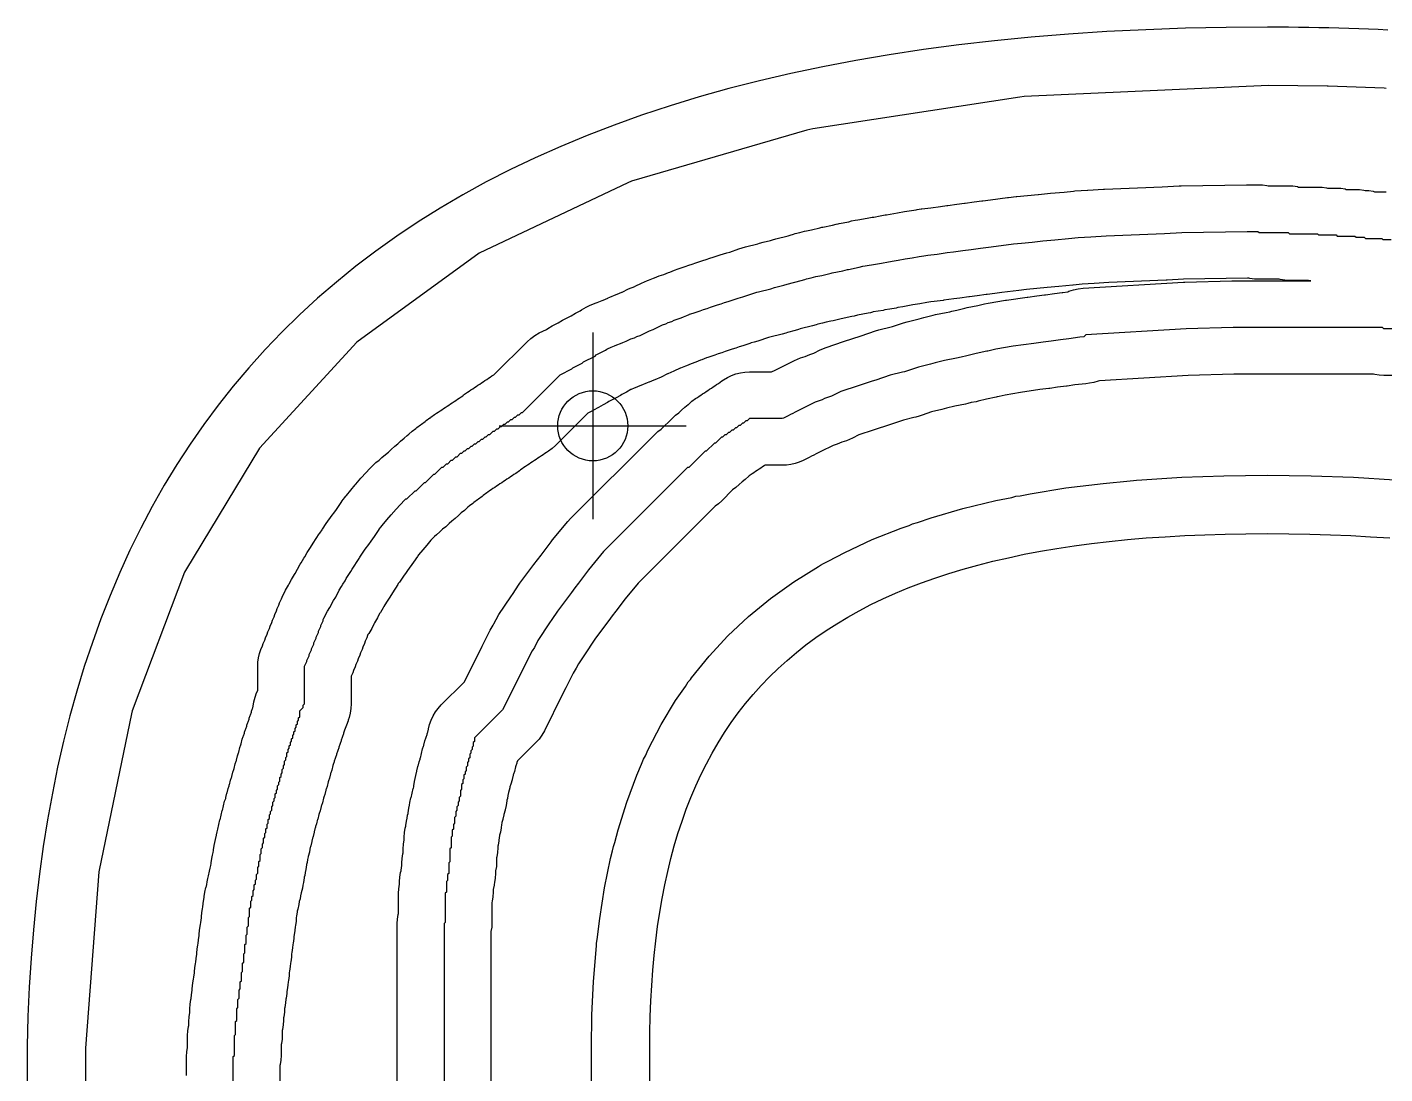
# Model space of a CAD drawing. Header units: millimetres. Extents: x 0 to 1800, y 0 to 406.
# Drawn here: x 1567.6 to 1683.8, y 228.4 to 318 of the extents above; entities that cross this region are included whole.
import ezdxf

# ---------------------------------------------------------------- set-up
doc = ezdxf.new("R2010")
doc.units = ezdxf.units.MM
for name, color, linetype in [('1_LETTERS', 7, 'Continuous'), ('2_BACK_inset_5mm', 7, 'Continuous'), ('4_THREADED_RODS_MX', 7, 'Continuous'), ('CENTERLINE', 7, 'Continuous'), ('GROOVE_8MM', 7, 'Continuous')]:
    doc.layers.add(name, color=color, linetype=linetype)

msp = doc.modelspace()

# ---------------------------------------------------------------- linework, layer by layer
at = {"layer": '1_LETTERS'}
for points in [[(1684.08, 317.76), (1683.26, 317.8), (1682.43, 317.83), (1681.59, 317.87), (1680.75, 317.9), (1679.9, 317.92), (1679.04, 317.94), (1678.18, 317.96), (1677.32, 317.98), (1676.45, 317.99), (1675.57, 318), (1674.68, 318.01), (1673.79, 318.01), (1670.25, 317.98), (1666.77, 317.91), (1663.37, 317.79), (1660.03, 317.63), (1656.76, 317.41), (1653.56, 317.15), (1650.42, 316.84), (1647.36, 316.49), (1644.35, 316.09), (1641.42, 315.65), (1638.55, 315.16), (1635.74, 314.62), (1633, 314.04), (1630.32, 313.41), (1627.7, 312.74), (1625.15, 312.03), (1622.66, 311.27), (1620.23, 310.47), (1617.87, 309.62), (1615.56, 308.73), (1613.32, 307.8), (1611.13, 306.83), (1609.01, 305.81), (1606.94, 304.75), (1604.94, 303.65), (1602.99, 302.51), (1601.1, 301.33), (1599.27, 300.1), (1597.49, 298.84), (1595.77, 297.53), (1594.11, 296.18), (1592.5, 294.8), (1590.95, 293.37), (1589.45, 291.9), (1588.01, 290.4), (1586.62, 288.85), (1585.28, 287.27), (1584, 285.65), (1582.77, 283.99), (1581.59, 282.29), (1580.46, 280.55), (1579.38, 278.78), (1578.35, 276.97), (1577.38, 275.12), (1576.45, 273.23), (1575.57, 271.31), (1574.74, 269.35), (1573.96, 267.36), (1573.23, 265.33), (1572.54, 263.26), (1571.9, 261.16), (1571.31, 259.03), (1570.76, 256.86), (1570.26, 254.65), (1569.81, 252.42), (1569.4, 250.14), (1569.03, 247.84), (1568.7, 245.5), (1568.42, 243.13), (1568.18, 240.72), (1567.99, 238.28), (1567.83, 235.81), (1567.72, 233.31), (1567.65, 230.77), (1567.65, 205.99)], [(1620.93, 206.53), (1620.93, 230.55), (1620.94, 231.93), (1620.97, 233.3), (1621.02, 234.64), (1621.1, 235.96), (1621.19, 237.26), (1621.3, 238.53), (1621.44, 239.78), (1621.6, 241.01), (1621.78, 242.22), (1621.98, 243.4), (1622.21, 244.56), (1622.46, 245.7), (1622.73, 246.82), (1623.02, 247.91), (1623.34, 248.98), (1623.69, 250.03), (1624.05, 251.05), (1624.45, 252.06), (1624.86, 253.04), (1625.31, 254), (1625.77, 254.94), (1626.27, 255.85), (1626.79, 256.74), (1627.33, 257.62), (1627.9, 258.46), (1628.5, 259.29), (1629.13, 260.1), (1629.78, 260.88), (1630.46, 261.64), (1631.17, 262.38), (1631.91, 263.09), (1632.67, 263.79), (1633.47, 264.46), (1634.29, 265.11), (1635.14, 265.74), (1636.02, 266.35), (1636.94, 266.93), (1637.88, 267.5), (1638.85, 268.04), (1639.85, 268.56), (1640.88, 269.06), (1641.95, 269.54), (1643.04, 269.99), (1644.17, 270.43), (1645.33, 270.84), (1646.52, 271.23), (1647.74, 271.6), (1649, 271.95), (1650.29, 272.28), (1651.61, 272.58), (1652.96, 272.87), (1654.35, 273.13), (1655.77, 273.37), (1657.23, 273.6), (1658.72, 273.8), (1660.25, 273.97), (1661.81, 274.13), (1663.41, 274.27), (1665.04, 274.38), (1666.71, 274.48), (1668.42, 274.55), (1670.16, 274.6), (1671.94, 274.63), (1673.75, 274.64), (1675.6, 274.63), (1677.41, 274.6), (1679.18, 274.55), (1680.91, 274.48), (1682.61, 274.38), (1684.26, 274.27)]]:
    msp.add_lwpolyline(points, dxfattribs=at)
at = {"layer": '2_BACK_inset_5mm'}
for points in [[(1683.93, 312.76), (1683.76, 312.77), (1678.98, 312.94), (1678.88, 312.95), (1673.88, 313.01), (1652.95, 312.06), (1652.58, 312.02), (1634.87, 309.3), (1634.38, 309.19), (1619.37, 304.82), (1619.04, 304.69), (1606.33, 298.66), (1606.32, 298.65), (1595.85, 291.04), (1587.52, 281.97), (1581.19, 271.49), (1581.11, 271.33), (1576.65, 259.47), (1576.57, 259.21), (1573.81, 245.83), (1573.78, 245.67), (1572.65, 230.59), (1572.65, 206.09)], [(1615.93, 206.49), (1615.93, 230.58), (1615.98, 233.45), (1616.11, 236.28), (1616.33, 239.03), (1616.37, 239.34), (1616.38, 239.59), (1616.43, 239.9), (1616.65, 241.7), (1617.06, 244.3), (1617.58, 246.83), (1617.75, 247.48), (1617.81, 247.84), (1617.93, 248.19), (1618.21, 249.28), (1618.95, 251.65), (1619.81, 253.95), (1620.23, 254.89), (1620.38, 255.32), (1620.56, 255.63), (1620.8, 256.17), (1621.9, 258.3), (1623.14, 260.34), (1623.97, 261.54), (1624.2, 261.94), (1624.41, 262.16), (1624.5, 262.3), (1626, 264.15), (1627.62, 265.9), (1629.37, 267.55), (1631.25, 269.09), (1633.25, 270.51), (1635.37, 271.83), (1635.55, 271.93), (1635.78, 272.09), (1636.19, 272.27), (1637.61, 273.03), (1639.96, 274.13), (1642.43, 275.12), (1643.11, 275.35), (1643.42, 275.49), (1643.84, 275.6), (1645.01, 276), (1647.71, 276.78), (1650.53, 277.47), (1651.9, 277.74), (1652.26, 277.84), (1652.62, 277.89), (1653.47, 278.05), (1656.52, 278.55), (1659.71, 278.94), (1662.02, 279.16), (1662.33, 279.2), (1662.58, 279.21), (1663.02, 279.25), (1666.46, 279.47), (1670.04, 279.6), (1673.75, 279.64), (1677.52, 279.6), (1681.15, 279.47), (1684.65, 279.25)]]:
    msp.add_lwpolyline(points, dxfattribs=at)
at = {"layer": '4_THREADED_RODS_MX'}
for p, q in [((1616.05, 291.87), (1616.05, 275.87)), ((1608.05, 283.87), (1624.05, 283.87))]:
    msp.add_line(p, q, dxfattribs=at)
msp.add_circle((1616.05, 283.87), 3, dxfattribs=at)
at = {"layer": 'CENTERLINE'}
for points in [[(1589.18, 253.36), (1589.28, 253.46), (1589.28, 253.76), (1589.38, 253.86), (1589.38, 254.06), (1589.48, 254.16), (1589.48, 254.46), (1589.58, 254.56), (1589.58, 254.76), (1589.68, 254.86), (1589.68, 255.16), (1589.78, 255.26), (1589.78, 255.46), (1589.88, 255.56), (1589.88, 255.86), (1589.98, 255.96), (1589.98, 256.16), (1590.08, 256.26), (1590.08, 256.46), (1590.18, 256.56), (1590.18, 256.76), (1590.28, 256.86), (1590.28, 257.06), (1590.38, 257.16), (1590.38, 257.36), (1590.48, 257.46), (1590.48, 257.66), (1590.58, 257.76), (1590.58, 257.96), (1590.68, 258.06), (1590.68, 258.26), (1590.78, 258.36), (1590.78, 258.56), (1590.88, 258.66), (1590.88, 258.86), (1590.98, 258.96), (1590.98, 259.46), (1591.28, 259.76), (1591.28, 259.96), (1591.38, 260.06), (1591.38, 263.28), (1591.58, 263.68), (1591.58, 263.78), (1591.78, 264.18), (1591.78, 264.28), (1591.98, 264.68), (1591.98, 264.78), (1592.18, 265.18), (1592.18, 265.28), (1592.38, 265.68), (1592.38, 265.78), (1592.58, 266.18), (1592.58, 266.28), (1592.78, 266.68), (1592.78, 266.78), (1592.98, 267.18), (1592.98, 267.28), (1593.05, 267.41), (1593.05, 267.41), (1593.35, 268.01), (1593.55, 268.31), (1593.85, 268.91), (1594.05, 269.21), (1594.35, 269.81), (1594.55, 270.11), (1594.65, 270.31), (1594.85, 270.61), (1594.95, 270.81), (1595.35, 271.41), (1595.45, 271.61), (1596.05, 272.51), (1596.08, 272.58), (1596.18, 272.7), (1596.58, 273.3), (1596.88, 273.7), (1597.08, 274), (1597.38, 274.4), (1597.78, 275), (1597.78, 275.02), (1597.92, 275.2), (1598.04, 275.35), (1598.43, 275.81), (1598.79, 276.25), (1599.22, 276.74), (1599.93, 277.51), (1600.04, 277.62), (1600.14, 277.62), (1600.84, 278.32), (1600.94, 278.32), (1601.64, 279.02), (1601.74, 279.02), (1602.44, 279.72), (1602.54, 279.72), (1603.14, 280.32), (1603.24, 280.32), (1603.54, 280.62), (1603.64, 280.62), (1603.94, 280.92), (1604.04, 280.92), (1604.34, 281.22), (1604.44, 281.22), (1604.74, 281.52), (1604.84, 281.52), (1605.04, 281.72), (1605.14, 281.72), (1605.34, 281.92), (1605.44, 281.92), (1605.64, 282.12), (1605.74, 282.12), (1605.94, 282.32), (1606.04, 282.32), (1606.24, 282.52), (1606.34, 282.52), (1606.54, 282.72), (1606.64, 282.72), (1606.84, 282.92), (1606.94, 282.92), (1607.14, 283.12), (1607.24, 283.12), (1607.54, 283.42), (1607.64, 283.42), (1607.84, 283.62), (1607.94, 283.62), (1608.14, 283.82), (1608.24, 283.82), (1608.44, 284.02), (1608.54, 284.02), (1608.74, 284.22), (1608.84, 284.22), (1609.04, 284.42), (1609.14, 284.42), (1609.34, 284.62), (1609.44, 284.62), (1609.64, 284.82), (1609.74, 284.82), (1609.94, 285.02), (1610.04, 285.02), (1613.25, 288.24), (1614.25, 288.74), (1614.35, 288.84), (1615.15, 289.24), (1615.25, 289.34), (1616.25, 289.84), (1616.35, 289.94), (1617.15, 290.34), (1617.25, 290.44), (1617.32, 290.47), (1617.61, 290.61), (1617.91, 290.71), (1618.11, 290.81), (1618.41, 290.91), (1618.61, 291.01), (1618.91, 291.11), (1619.31, 291.31), (1619.61, 291.41), (1619.81, 291.51), (1620.11, 291.61), (1620.91, 292.01), (1621.21, 292.11), (1622.01, 292.51), (1622.31, 292.61), (1622.51, 292.71), (1622.81, 292.81), (1623.01, 292.91), (1623.61, 293.11), (1623.81, 293.21), (1624.11, 293.31), (1624.31, 293.41), (1624.33, 293.42), (1624.63, 293.52), (1625.23, 293.72), (1625.53, 293.82), (1625.83, 293.92), (1626.13, 294.02), (1626.73, 294.22), (1627.03, 294.32), (1627.33, 294.42), (1627.63, 294.52), (1628.23, 294.72), (1628.49, 294.81), (1628.89, 294.91), (1629.83, 295.22), (1630.09, 295.31), (1630.24, 295.35), (1631.29, 295.61), (1631.59, 295.71), (1632.39, 295.91), (1632.69, 296.01), (1633.89, 296.31), (1634.19, 296.41), (1634.34, 296.45), (1634.74, 296.55), (1635.14, 296.65), (1635.64, 296.75), (1636.44, 296.95), (1636.53, 296.96), (1637.44, 297.15), (1637.84, 297.25), (1637.93, 297.26), (1638.84, 297.45), (1639.16, 297.53), (1639.37, 297.56), (1640.25, 297.71), (1640.75, 297.81), (1641.35, 297.91), (1641.85, 298.01), (1642.17, 298.06), (1642.77, 298.16), (1643.37, 298.26), (1643.97, 298.36), (1644.37, 298.43), (1644.72, 298.48), (1645.52, 298.58), (1646.37, 298.7), (1646.92, 298.78), (1647.72, 298.88), (1648.42, 298.98), (1649.22, 299.08), (1649.92, 299.18), (1650.57, 299.26), (1652.05, 299.44), (1652.73, 299.52), (1653.64, 299.61), (1654.56, 299.7), (1655.58, 299.8), (1656.76, 299.9), (1657.59, 299.99), (1658.67, 300.06), (1659.99, 300.15), (1664.96, 300.34), (1666.46, 300.43), (1672.04, 300.52), (1672.96, 300.52), (1673.06, 300.42), (1675.56, 300.42), (1675.66, 300.32), (1678.06, 300.32), (1678.16, 300.22), (1679.66, 300.22), (1679.76, 300.12), (1681.26, 300.12), (1681.36, 300.02), (1682.06, 300.02), (1682.16, 299.92), (1683.56, 299.92), (1683.66, 299.82), (1684.36, 299.82)], [(1687.24, 292.19), (1683.74, 292.19), (1683.64, 292.29), (1670.85, 292.29), (1666.84, 292.17), (1658.24, 291.66), (1658.07, 291.49), (1657.73, 291.45), (1656.78, 291.33), (1656.08, 291.23), (1655.28, 291.13), (1654.58, 291.03), (1653.78, 290.93), (1652.03, 290.68), (1650.54, 290.43), (1649.86, 290.26), (1649.77, 290.25), (1648.86, 290.06), (1648.06, 289.86), (1647.56, 289.76), (1647.16, 289.66), (1646.16, 289.46), (1645.36, 289.26), (1644.96, 289.16), (1643.91, 288.9), (1642.97, 288.59), (1642.71, 288.5), (1642.56, 288.46), (1641.51, 288.2), (1640.27, 287.79), (1639.97, 287.69), (1639.37, 287.49), (1638.77, 287.29), (1637.29, 286.8), (1636.49, 286.4), (1635.89, 286.2), (1635.69, 286.1), (1635.09, 285.9), (1633.78, 285.24), (1633.38, 285.04), (1633.18, 284.94), (1632.98, 284.84), (1632.78, 284.74), (1632.38, 284.54), (1632.27, 284.49), (1629.46, 284.49), (1629.26, 284.29), (1629.16, 284.29), (1628.96, 284.09), (1628.86, 284.09), (1628.66, 283.89), (1628.56, 283.89), (1628.36, 283.69), (1628.26, 283.69), (1628.06, 283.49), (1627.96, 283.49), (1627.76, 283.29), (1627.66, 283.29), (1627.46, 283.09), (1627.36, 283.09), (1627.16, 282.89), (1627.06, 282.89), (1626.56, 282.39), (1626.46, 282.39), (1625.76, 281.69), (1625.66, 281.69), (1624.26, 280.29), (1624.16, 280.29), (1616.98, 273.1), (1615.68, 271.55), (1614.82, 270.39), (1614.52, 269.99), (1614.22, 269.59), (1613.02, 268.01), (1612.56, 267.3), (1612.36, 267), (1611.35, 265.5), (1611.05, 264.9), (1610.85, 264.6), (1610.16, 263.22), (1610.06, 263.02), (1609.96, 262.82), (1609.86, 262.62), (1608.33, 259.56), (1605.92, 257.15), (1605.92, 256.85), (1605.82, 256.75), (1605.82, 256.45), (1605.72, 256.35), (1605.72, 256.15), (1605.62, 256.05), (1605.62, 255.85), (1605.52, 255.75), (1605.52, 255.45), (1605.42, 255.35), (1605.42, 255.15), (1605.32, 255.05), (1605.32, 254.75), (1605.22, 254.65), (1605.22, 254.35), (1605.12, 254.25), (1605.12, 254.05), (1605.02, 253.95), (1605.02, 253.65), (1604.92, 253.55), (1604.92, 253.25), (1604.82, 253.15), (1604.82, 252.75), (1604.72, 252.65), (1604.72, 252.15), (1604.62, 252.05), (1604.62, 251.75), (1604.52, 251.65), (1604.52, 251.35), (1604.42, 251.25), (1604.42, 250.95), (1604.32, 250.85), (1604.32, 250.45), (1604.22, 250.35), (1604.22, 249.85), (1604.12, 249.75), (1604.12, 249.35), (1604.02, 249.25), (1604.02, 248.75), (1603.92, 248.65), (1603.92, 247.75), (1603.82, 247.65), (1603.82, 246.55), (1603.72, 246.45), (1603.72, 245.55), (1603.62, 245.45), (1603.62, 244.95), (1603.52, 244.85), (1603.52, 243.95), (1603.42, 243.85), (1603.42, 241.35)], [(1585.28, 227.46), (1585.28, 229.86), (1585.38, 229.96), (1585.38, 231.66), (1585.48, 231.76), (1585.48, 232.86), (1585.58, 232.96), (1585.58, 233.96), (1585.68, 234.06), (1585.68, 234.76), (1585.78, 234.86), (1585.78, 235.56), (1585.88, 235.66), (1585.88, 236.26), (1585.98, 236.36), (1585.98, 237.06), (1586.08, 237.16), (1586.08, 237.86), (1586.18, 237.96), (1586.18, 238.66), (1586.28, 238.76), (1586.28, 239.46), (1586.38, 239.56), (1586.38, 240.26), (1586.48, 240.36), (1586.48, 240.96), (1586.58, 241.06), (1586.58, 241.76), (1586.68, 241.86), (1586.68, 242.56), (1586.78, 242.66), (1586.78, 243.16), (1586.88, 243.26), (1586.88, 243.56), (1586.98, 243.66), (1586.98, 244.06), (1587.08, 244.16), (1587.08, 244.56), (1587.18, 244.66), (1587.18, 244.96), (1587.28, 245.06), (1587.28, 245.46), (1587.38, 245.56), (1587.38, 246.06), (1587.48, 246.16), (1587.48, 246.56), (1587.58, 246.66), (1587.58, 247.16), (1587.68, 247.26), (1587.68, 247.66), (1587.78, 247.76), (1587.78, 248.06), (1587.88, 248.16), (1587.88, 248.56), (1587.98, 248.66), (1587.98, 248.96), (1588.08, 249.06), (1588.08, 249.36), (1588.18, 249.46), (1588.18, 249.76), (1588.28, 249.86), (1588.28, 250.16), (1588.38, 250.26), (1588.38, 250.56), (1588.48, 250.66), (1588.48, 250.86), (1588.58, 250.96), (1588.58, 251.26), (1588.68, 251.36), (1588.68, 251.66), (1588.78, 251.76), (1588.78, 251.96), (1588.88, 252.06), (1588.88, 252.36), (1588.98, 252.46), (1588.98, 252.66), (1589.08, 252.76), (1589.08, 253.06), (1589.18, 253.16), (1589.18, 253.36)], [(1603.42, 241.35), (1603.32, 241.25), (1603.32, 202.33)]]:
    msp.add_lwpolyline(points, dxfattribs=at)
at = {"layer": 'GROOVE_8MM'}
for points in [[(1581.28, 228.24), (1581.28, 229.86), (1581.3, 230.26), (1581.36, 230.64), (1581.38, 230.74), (1581.38, 231.66), (1581.4, 232.06), (1581.46, 232.44), (1581.48, 232.54), (1581.48, 232.86), (1581.5, 233.26), (1581.56, 233.64), (1581.58, 233.74), (1581.58, 233.96), (1581.6, 234.36), (1581.66, 234.74), (1581.68, 234.85), (1581.7, 235.16), (1581.76, 235.54), (1581.78, 235.65), (1581.8, 235.96), (1581.86, 236.34), (1581.89, 236.48), (1581.9, 236.66), (1581.96, 237.04), (1581.98, 237.15), (1582, 237.46), (1582.06, 237.84), (1582.08, 237.95), (1582.1, 238.26), (1582.16, 238.64), (1582.18, 238.75), (1582.2, 239.06), (1582.26, 239.44), (1582.28, 239.55), (1582.3, 239.86), (1582.36, 240.24), (1582.38, 240.35), (1582.4, 240.66), (1582.46, 241.04), (1582.49, 241.18), (1582.5, 241.36), (1582.56, 241.74), (1582.58, 241.85), (1582.6, 242.16), (1582.66, 242.54), (1582.68, 242.65), (1582.7, 242.96), (1582.76, 243.34), (1582.8, 243.5), (1582.8, 243.56), (1582.86, 243.94), (1582.95, 244.33), (1582.96, 244.33), (1582.96, 244.34), (1583.02, 244.6), (1583.06, 244.84), (1583.12, 245.1), (1583.16, 245.34), (1583.25, 245.73), (1583.26, 245.73), (1583.26, 245.74), (1583.32, 246), (1583.36, 246.24), (1583.4, 246.4), (1583.4, 246.46), (1583.46, 246.84), (1583.52, 247.1), (1583.56, 247.34), (1583.6, 247.5), (1583.6, 247.56), (1583.66, 247.94), (1583.72, 248.2), (1583.76, 248.44), (1583.85, 248.83), (1583.86, 248.83), (1583.86, 248.84), (1583.92, 249.1), (1583.96, 249.34), (1584.05, 249.73), (1584.06, 249.73), (1584.06, 249.74), (1584.15, 250.13), (1584.16, 250.13), (1584.16, 250.14), (1584.25, 250.53), (1584.26, 250.53), (1584.26, 250.54), (1584.35, 250.93), (1584.36, 250.93), (1584.36, 250.94), (1584.45, 251.33), (1584.46, 251.33), (1584.46, 251.34), (1584.55, 251.73), (1584.64, 251.96), (1584.65, 252.03), (1584.66, 252.03), (1584.66, 252.04), (1584.75, 252.43), (1584.76, 252.43), (1584.76, 252.44), (1584.85, 252.83), (1584.94, 253.06), (1584.95, 253.13), (1584.96, 253.13), (1584.96, 253.14), (1585.05, 253.53), (1585.14, 253.76), (1585.15, 253.83), (1585.16, 253.83), (1585.16, 253.84), (1585.25, 254.23), (1585.34, 254.46), (1585.35, 254.53), (1585.36, 254.53), (1585.36, 254.54), (1585.45, 254.93), (1585.54, 255.16), (1585.55, 255.23), (1585.56, 255.23), (1585.56, 255.24), (1585.65, 255.63), (1585.74, 255.86), (1585.75, 255.93), (1585.76, 255.93), (1585.76, 255.94), (1585.85, 256.33), (1585.94, 256.56), (1585.95, 256.63), (1585.96, 256.63), (1585.96, 256.64), (1586.05, 257.03), (1586.14, 257.26), (1586.15, 257.33), (1586.24, 257.56), (1586.25, 257.63), (1586.34, 257.86), (1586.35, 257.93), (1586.44, 258.16), (1586.45, 258.23), (1586.54, 258.46), (1586.55, 258.53), (1586.64, 258.76), (1586.65, 258.83), (1586.74, 259.06), (1586.75, 259.13), (1586.84, 259.36), (1586.85, 259.43), (1586.94, 259.66), (1586.95, 259.73), (1587, 259.86), (1587.06, 260.24), (1587.15, 260.63), (1587.28, 261), (1587.38, 261.2), (1587.38, 263.28), (1587.4, 263.65), (1587.45, 264.02), (1587.53, 264.38), (1587.65, 264.73), (1587.78, 265.03), (1587.85, 265.23), (1587.98, 265.53), (1588.05, 265.73), (1588.18, 266.03), (1588.25, 266.23), (1588.38, 266.53), (1588.45, 266.73), (1588.58, 267.03), (1588.65, 267.23), (1588.78, 267.53), (1588.85, 267.73), (1588.98, 268.03), (1589.05, 268.23), (1589.18, 268.53), (1589.25, 268.73), (1589.4, 269.07), (1589.47, 269.2), (1589.77, 269.8), (1590.02, 270.23), (1590.08, 270.33), (1590.27, 270.7), (1590.52, 271.13), (1590.58, 271.23), (1590.77, 271.6), (1591.02, 272.03), (1591.1, 272.15), (1591.32, 272.53), (1591.4, 272.65), (1591.62, 273.03), (1591.9, 273.45), (1592.12, 273.83), (1592.64, 274.61), (1592.68, 274.68), (1592.88, 274.98), (1592.91, 275.02), (1593.25, 275.52), (1593.38, 275.7), (1593.61, 276.02), (1593.75, 276.22), (1593.88, 276.4), (1594.11, 276.72), (1594.45, 277.22), (1594.58, 277.4), (1594.58, 277.42), (1594.72, 277.6), (1594.8, 277.7), (1594.92, 277.85), (1594.97, 277.91), (1595.36, 278.37), (1595.72, 278.81), (1595.78, 278.89), (1596.21, 279.38), (1596.27, 279.44), (1596.98, 280.22), (1597.1, 280.34), (1597.21, 280.45), (1597.5, 280.72), (1597.78, 280.93), (1598.01, 281.15), (1598.3, 281.42), (1598.58, 281.63), (1598.81, 281.85), (1599.1, 282.12), (1599.38, 282.33), (1599.61, 282.55), (1599.9, 282.82), (1600.18, 283.03), (1600.31, 283.15), (1600.6, 283.42), (1600.92, 283.65), (1600.95, 283.67), (1601, 283.72), (1601.32, 283.95), (1601.35, 283.97), (1601.4, 284.02), (1601.72, 284.25), (1601.75, 284.27), (1601.8, 284.32), (1602.12, 284.55), (1602.15, 284.57), (1602.2, 284.62), (1602.52, 284.85), (1602.68, 284.95), (1602.82, 285.05), (1602.98, 285.15), (1603.12, 285.25), (1603.28, 285.35), (1603.42, 285.45), (1603.58, 285.55), (1603.72, 285.65), (1603.88, 285.75), (1604.02, 285.85), (1604.18, 285.95), (1604.32, 286.05), (1604.48, 286.15), (1604.62, 286.25), (1604.78, 286.35), (1604.92, 286.45), (1604.95, 286.47), (1605, 286.52), (1605.32, 286.75), (1605.48, 286.85), (1605.62, 286.95), (1605.78, 287.05), (1605.92, 287.15), (1606.08, 287.25), (1606.22, 287.35), (1606.38, 287.45), (1606.52, 287.55), (1606.68, 287.65), (1606.82, 287.75), (1606.98, 287.85), (1607.12, 287.95), (1607.28, 288.05), (1607.42, 288.15), (1607.58, 288.25), (1607.68, 288.33), (1610.43, 291.07), (1610.75, 291.35), (1611.09, 291.6), (1611.47, 291.82), (1612.08, 292.12), (1612.19, 292.2), (1612.57, 292.42), (1612.98, 292.62), (1613.09, 292.7), (1613.47, 292.92), (1614.08, 293.22), (1614.19, 293.3), (1614.57, 293.52), (1614.98, 293.72), (1615.09, 293.8), (1615.47, 294.02), (1615.53, 294.05), (1615.82, 294.19), (1616.34, 294.41), (1616.43, 294.44), (1616.84, 294.61), (1616.93, 294.64), (1617.34, 294.81), (1617.37, 294.82), (1617.52, 294.89), (1618.04, 295.11), (1618.13, 295.14), (1618.54, 295.31), (1618.57, 295.32), (1619.12, 295.59), (1619.64, 295.81), (1619.67, 295.82), (1620.22, 296.09), (1620.74, 296.31), (1620.83, 296.34), (1621.24, 296.51), (1621.33, 296.54), (1621.74, 296.71), (1622.13, 296.84), (1622.54, 297.01), (1622.63, 297.04), (1623.04, 297.21), (1623.36, 297.32), (1623.96, 297.52), (1624.26, 297.62), (1624.56, 297.72), (1624.86, 297.82), (1625.46, 298.02), (1625.76, 298.12), (1626.06, 298.22), (1626.36, 298.32), (1626.96, 298.52), (1627.23, 298.6), (1627.52, 298.69), (1627.77, 298.75), (1628.56, 299.02), (1628.83, 299.1), (1629.12, 299.19), (1630.17, 299.45), (1630.33, 299.5), (1630.62, 299.59), (1631.27, 299.75), (1631.43, 299.8), (1631.72, 299.89), (1632.77, 300.15), (1632.93, 300.2), (1633.22, 300.29), (1633.37, 300.33), (1633.77, 300.43), (1634.17, 300.53), (1634.35, 300.57), (1634.76, 300.65), (1635.47, 300.83), (1635.65, 300.87), (1635.74, 300.89), (1636.56, 301.05), (1636.87, 301.13), (1637.05, 301.17), (1637.14, 301.19), (1637.96, 301.35), (1638.19, 301.41), (1638.5, 301.47), (1638.72, 301.51), (1639.53, 301.64), (1639.97, 301.73), (1640.09, 301.75), (1640.63, 301.84), (1641.07, 301.93), (1641.19, 301.95), (1642.12, 302.11), (1642.72, 302.21), (1643.32, 302.31), (1643.72, 302.37), (1643.81, 302.39), (1644.15, 302.44), (1644.22, 302.45), (1644.99, 302.54), (1645.81, 302.66), (1646.35, 302.74), (1646.42, 302.75), (1647.19, 302.84), (1647.85, 302.94), (1647.92, 302.95), (1648.69, 303.04), (1649.35, 303.14), (1649.42, 303.15), (1650.07, 303.23), (1651.55, 303.41), (1651.61, 303.42), (1652.29, 303.5), (1652.34, 303.5), (1653.24, 303.59), (1654.16, 303.68), (1654.2, 303.69), (1655.22, 303.78), (1656.38, 303.89), (1657.19, 303.97), (1657.31, 303.98), (1658.38, 304.05), (1658.42, 304.06), (1659.75, 304.14), (1659.83, 304.14), (1664.77, 304.34), (1666.22, 304.43), (1666.39, 304.43), (1671.98, 304.52), (1672.04, 304.52), (1672.96, 304.52), (1673.35, 304.51), (1673.74, 304.45), (1673.83, 304.42), (1675.56, 304.42), (1675.95, 304.41), (1676.34, 304.35), (1676.43, 304.32), (1678.06, 304.32), (1678.45, 304.31), (1678.84, 304.25), (1678.93, 304.22), (1679.66, 304.22), (1680.05, 304.21), (1680.44, 304.15), (1680.53, 304.12), (1681.26, 304.12), (1681.65, 304.11), (1682.04, 304.05), (1682.15, 304.02), (1682.45, 304.01), (1682.84, 303.95), (1682.93, 303.92), (1683.56, 303.92), (1683.95, 303.91)], [(1599.32, 202.33), (1599.32, 241.25), (1599.34, 241.64), (1599.4, 242.03), (1599.42, 242.12), (1599.42, 243.85), (1599.44, 244.24), (1599.5, 244.63), (1599.52, 244.72), (1599.52, 244.85), (1599.54, 245.24), (1599.6, 245.63), (1599.64, 245.78), (1599.64, 245.84), (1599.7, 246.23), (1599.72, 246.32), (1599.72, 246.45), (1599.74, 246.84), (1599.8, 247.23), (1599.82, 247.32), (1599.82, 247.65), (1599.84, 248.04), (1599.9, 248.43), (1599.92, 248.52), (1599.92, 248.65), (1599.94, 249.04), (1600, 249.43), (1600.04, 249.58), (1600.04, 249.64), (1600.1, 250.03), (1600.16, 250.28), (1600.2, 250.53), (1600.24, 250.68), (1600.24, 250.74), (1600.3, 251.13), (1600.36, 251.38), (1600.4, 251.63), (1600.49, 252.01), (1600.49, 252.02), (1600.5, 252.03), (1600.59, 252.41), (1600.59, 252.42), (1600.6, 252.43), (1600.69, 252.81), (1600.69, 252.82), (1600.7, 252.83), (1600.74, 252.98), (1600.74, 253.04), (1600.8, 253.43), (1600.86, 253.68), (1600.9, 253.93), (1600.99, 254.31), (1600.99, 254.32), (1601, 254.33), (1601.09, 254.71), (1601.09, 254.72), (1601.1, 254.73), (1601.19, 255.11), (1601.27, 255.34), (1601.29, 255.41), (1601.29, 255.42), (1601.3, 255.43), (1601.39, 255.81), (1601.39, 255.82), (1601.4, 255.83), (1601.49, 256.21), (1601.57, 256.44), (1601.59, 256.51), (1601.59, 256.52), (1601.6, 256.53), (1601.69, 256.91), (1601.77, 257.14), (1601.79, 257.21), (1601.87, 257.44), (1601.89, 257.51), (1601.89, 257.52), (1601.9, 257.53), (1601.99, 257.91), (1601.99, 257.92), (1602, 257.93), (1602.09, 258.31), (1602.22, 258.68), (1602.39, 259.03), (1602.59, 259.37), (1602.83, 259.68), (1603.09, 259.97), (1605.05, 261.93), (1606.29, 264.41), (1606.39, 264.61), (1606.49, 264.81), (1606.59, 265.01), (1607.27, 266.38), (1607.52, 266.81), (1607.59, 266.91), (1607.77, 267.28), (1608.02, 267.71), (1609.03, 269.22), (1609.23, 269.52), (1609.7, 270.22), (1609.82, 270.41), (1611.02, 271.99), (1611.32, 272.39), (1611.62, 272.79), (1612.48, 273.95), (1612.61, 274.11), (1613.91, 275.67), (1614.15, 275.93), (1621.33, 283.11), (1621.62, 283.38), (1621.9, 283.59), (1622.83, 284.51), (1623.12, 284.78), (1623.4, 284.99), (1623.63, 285.21), (1623.92, 285.48), (1624.2, 285.69), (1624.23, 285.71), (1624.52, 285.98), (1624.84, 286.21), (1625, 286.31), (1625.14, 286.41), (1625.3, 286.51), (1625.44, 286.61), (1625.6, 286.71), (1625.74, 286.81), (1625.9, 286.91), (1626.04, 287.01), (1626.2, 287.11), (1626.34, 287.21), (1626.5, 287.31), (1626.64, 287.41), (1626.8, 287.51), (1626.94, 287.61), (1627.1, 287.71), (1627.24, 287.81), (1627.57, 288.01), (1627.93, 288.18), (1628.3, 288.31), (1628.68, 288.41), (1629.07, 288.47), (1629.46, 288.49), (1631.33, 288.49), (1631.39, 288.52), (1631.59, 288.62), (1631.99, 288.82), (1633.3, 289.47), (1633.83, 289.69), (1634.22, 289.82), (1634.63, 289.99), (1634.96, 290.1), (1635.5, 290.37), (1636.03, 290.59), (1637.51, 291.08), (1639.01, 291.58), (1640.24, 292), (1640.54, 292.08), (1641.59, 292.34), (1641.71, 292.38), (1642.64, 292.7), (1642.94, 292.78), (1643.99, 293.04), (1644.39, 293.14), (1645.19, 293.34), (1645.38, 293.39), (1646.29, 293.57), (1646.59, 293.64), (1646.78, 293.69), (1647.19, 293.77), (1647.89, 293.94), (1648.08, 293.99), (1648.99, 294.17), (1649.57, 294.31), (1649.88, 294.38), (1651.37, 294.63), (1651.46, 294.64), (1653.21, 294.89), (1653.28, 294.9), (1654.05, 295), (1654.71, 295.09), (1654.78, 295.1), (1655.55, 295.2), (1656.21, 295.29), (1656.28, 295.3), (1656.7, 295.35), (1656.79, 295.39), (1657.19, 295.52), (1657.59, 295.61), (1658, 295.66), (1666.6, 296.16), (1666.72, 296.17), (1670.74, 296.28), (1670.85, 296.29), (1677.49, 296.29), (1677.38, 296.3), (1677.29, 296.32), (1675.66, 296.32), (1675.27, 296.34), (1674.88, 296.4), (1674.79, 296.42), (1673.06, 296.42), (1672.67, 296.44), (1672.28, 296.5), (1672.19, 296.52), (1672.08, 296.52), (1666.61, 296.43), (1665.2, 296.35), (1665.12, 296.35), (1660.2, 296.15), (1658.94, 296.07), (1657.93, 296), (1657.16, 295.92), (1657.12, 295.92), (1655.94, 295.81), (1654.94, 295.72), (1654.04, 295.63), (1653.15, 295.54), (1652.52, 295.47), (1651.06, 295.29), (1650.45, 295.21), (1649.79, 295.12), (1649.72, 295.11), (1648.95, 295.01), (1648.29, 294.92), (1648.22, 294.91), (1647.45, 294.81), (1646.94, 294.74), (1646.09, 294.62), (1646.02, 294.61), (1645.25, 294.51), (1644.99, 294.48), (1644.63, 294.42), (1644.03, 294.32), (1643.43, 294.22), (1642.57, 294.07), (1642.14, 293.99), (1642.01, 293.96), (1641.47, 293.87), (1641.04, 293.79), (1640.91, 293.76), (1640.03, 293.62), (1639.98, 293.61), (1639.81, 293.56), (1639.62, 293.52), (1638.71, 293.34), (1638.41, 293.26), (1638.22, 293.22), (1637.31, 293.04), (1636.61, 292.86), (1636.42, 292.82), (1636.01, 292.74), (1635.71, 292.67), (1635.31, 292.57), (1635.16, 292.51), (1634.86, 292.43), (1633.81, 292.17), (1633.66, 292.11), (1633.36, 292.03), (1632.71, 291.87), (1632.56, 291.81), (1632.26, 291.73), (1631.21, 291.47), (1631.09, 291.43), (1630.16, 291.11), (1629.86, 291.03), (1629.61, 290.97), (1629.49, 290.93), (1628.89, 290.73), (1628.59, 290.63), (1628.29, 290.53), (1627.99, 290.43), (1627.39, 290.23), (1627.09, 290.13), (1626.79, 290.03), (1626.49, 289.93), (1625.89, 289.73), (1625.78, 289.69), (1625.37, 289.52), (1625.28, 289.49), (1624.87, 289.32), (1624.48, 289.19), (1624.07, 289.02), (1623.98, 288.99), (1623.57, 288.82), (1623.54, 288.81), (1623, 288.54), (1622.47, 288.32), (1622.44, 288.31), (1621.9, 288.04), (1621.37, 287.82), (1621.28, 287.79), (1620.87, 287.62), (1620.84, 287.61), (1620.7, 287.54), (1620.17, 287.32), (1620.08, 287.29), (1619.67, 287.12), (1619.58, 287.09), (1619.34, 286.99), (1619.32, 286.97), (1618.94, 286.76), (1618.53, 286.55), (1618.42, 286.47), (1618.04, 286.26), (1617.43, 285.95), (1617.32, 285.87), (1616.94, 285.66), (1616.53, 285.45), (1616.42, 285.37), (1616.04, 285.16), (1615.62, 284.95), (1612.87, 282.2), (1612.58, 281.93), (1612.26, 281.7), (1612.1, 281.6), (1611.96, 281.5), (1611.8, 281.4), (1611.66, 281.3), (1611.5, 281.2), (1611.36, 281.1), (1611.2, 281), (1611.06, 280.9), (1610.9, 280.8), (1610.76, 280.7), (1610.6, 280.6), (1610.46, 280.5), (1610.3, 280.4), (1610.16, 280.3), (1610, 280.2), (1609.86, 280.1), (1609.83, 280.08), (1609.78, 280.03), (1609.46, 279.8), (1609.3, 279.7), (1609.16, 279.6), (1609, 279.5), (1608.86, 279.4), (1608.7, 279.3), (1608.56, 279.2), (1608.4, 279.1), (1608.26, 279), (1608.1, 278.9), (1607.96, 278.8), (1607.8, 278.7), (1607.66, 278.6), (1607.5, 278.5), (1607.36, 278.4), (1607.2, 278.3), (1607.06, 278.2), (1607.03, 278.18), (1606.98, 278.13), (1606.66, 277.9), (1606.63, 277.88), (1606.58, 277.83), (1606.26, 277.6), (1606.23, 277.58), (1606.18, 277.53), (1605.86, 277.3), (1605.83, 277.28), (1605.78, 277.23), (1605.5, 277.02), (1605.37, 276.9), (1605.08, 276.63), (1604.8, 276.42), (1604.57, 276.2), (1604.28, 275.93), (1604, 275.72), (1603.77, 275.5), (1603.48, 275.23), (1603.2, 275.02), (1602.97, 274.8), (1602.68, 274.53), (1602.51, 274.41), (1602.2, 274.07), (1601.84, 273.65), (1601.5, 273.25), (1601.14, 272.82), (1601.08, 272.75), (1601.04, 272.69), (1600.7, 272.19), (1600.58, 272), (1600.34, 271.69), (1600.2, 271.49), (1600.08, 271.3), (1599.84, 270.99), (1599.5, 270.49), (1599.41, 270.36), (1599.38, 270.3), (1598.9, 269.58), (1598.68, 269.2), (1598.4, 268.78), (1598.18, 268.4), (1598.1, 268.28), (1597.88, 267.9), (1597.81, 267.8), (1597.63, 267.43), (1597.38, 267), (1597.31, 266.9), (1597.13, 266.53), (1596.88, 266.1), (1596.81, 266), (1596.77, 265.92), (1596.71, 265.73), (1596.58, 265.43), (1596.51, 265.23), (1596.38, 264.93), (1596.31, 264.73), (1596.18, 264.43), (1596.11, 264.23), (1595.98, 263.93), (1595.91, 263.73), (1595.78, 263.43), (1595.71, 263.23), (1595.58, 262.93), (1595.51, 262.73), (1595.38, 262.44), (1595.38, 260.06), (1595.36, 259.67), (1595.3, 259.28), (1595.21, 258.9), (1595.13, 258.67), (1595.11, 258.6), (1594.98, 258.23), (1594.85, 257.96), (1594.81, 257.8), (1594.73, 257.57), (1594.71, 257.5), (1594.63, 257.27), (1594.61, 257.2), (1594.53, 256.97), (1594.51, 256.9), (1594.43, 256.67), (1594.41, 256.6), (1594.33, 256.37), (1594.31, 256.3), (1594.23, 256.07), (1594.21, 256), (1594.13, 255.77), (1594.11, 255.7), (1594.03, 255.47), (1594.01, 255.4), (1593.93, 255.17), (1593.91, 255.1), (1593.83, 254.87), (1593.81, 254.8), (1593.81, 254.79), (1593.8, 254.78), (1593.71, 254.4), (1593.63, 254.17), (1593.61, 254.1), (1593.61, 254.09), (1593.6, 254.08), (1593.51, 253.7), (1593.43, 253.47), (1593.41, 253.4), (1593.41, 253.39), (1593.4, 253.38), (1593.31, 253), (1593.23, 252.77), (1593.21, 252.7), (1593.21, 252.69), (1593.2, 252.68), (1593.11, 252.3), (1593.03, 252.07), (1593.01, 252), (1593.01, 251.99), (1593, 251.98), (1592.91, 251.6), (1592.83, 251.37), (1592.81, 251.3), (1592.81, 251.29), (1592.8, 251.28), (1592.71, 250.9), (1592.63, 250.67), (1592.61, 250.6), (1592.61, 250.59), (1592.6, 250.58), (1592.51, 250.2), (1592.51, 250.19), (1592.5, 250.18), (1592.41, 249.8), (1592.33, 249.57), (1592.31, 249.5), (1592.31, 249.49), (1592.3, 249.48), (1592.21, 249.1), (1592.21, 249.09), (1592.2, 249.08), (1592.11, 248.7), (1592.11, 248.69), (1592.1, 248.68), (1592.01, 248.3), (1592.01, 248.29), (1592, 248.28), (1591.91, 247.9), (1591.91, 247.89), (1591.9, 247.88), (1591.84, 247.63), (1591.8, 247.38), (1591.71, 247), (1591.71, 246.99), (1591.7, 246.98), (1591.64, 246.73), (1591.6, 246.48), (1591.56, 246.32), (1591.56, 246.27), (1591.5, 245.88), (1591.44, 245.63), (1591.4, 245.38), (1591.36, 245.22), (1591.36, 245.17), (1591.3, 244.78), (1591.24, 244.53), (1591.2, 244.28), (1591.11, 243.9), (1591.11, 243.89), (1591.1, 243.88), (1591.04, 243.63), (1591, 243.38), (1590.94, 243.13), (1590.9, 242.88), (1590.81, 242.5), (1590.81, 242.49), (1590.8, 242.48), (1590.76, 242.32), (1590.76, 242.27), (1590.7, 241.88), (1590.68, 241.77), (1590.66, 241.47), (1590.6, 241.08), (1590.58, 240.97), (1590.56, 240.67), (1590.5, 240.28), (1590.47, 240.15), (1590.46, 239.97), (1590.4, 239.58), (1590.38, 239.47), (1590.36, 239.17), (1590.3, 238.78), (1590.28, 238.67), (1590.26, 238.37), (1590.2, 237.98), (1590.18, 237.87), (1590.16, 237.57), (1590.1, 237.18), (1590.08, 237.07), (1590.06, 236.77), (1590, 236.38), (1589.98, 236.27), (1589.96, 235.97), (1589.9, 235.58), (1589.87, 235.45), (1589.86, 235.27), (1589.8, 234.88), (1589.78, 234.77), (1589.76, 234.47), (1589.7, 234.08), (1589.68, 233.97), (1589.66, 233.67), (1589.6, 233.28), (1589.58, 233.19), (1589.58, 232.96), (1589.56, 232.57), (1589.5, 232.18), (1589.48, 232.09), (1589.48, 231.76), (1589.46, 231.37), (1589.4, 230.98), (1589.38, 230.89), (1589.38, 229.96), (1589.36, 229.57), (1589.3, 229.18), (1589.3, 229.18), (1589.28, 229.09), (1589.28, 227.46)], [(1686.47, 288.19), (1683.74, 288.19), (1683.35, 288.2), (1682.96, 288.26), (1682.87, 288.29), (1670.91, 288.29), (1667.01, 288.17), (1659.4, 287.73), (1659.3, 287.69), (1658.93, 287.59), (1658.56, 287.52), (1658.23, 287.48), (1657.31, 287.37), (1656.65, 287.27), (1656.58, 287.26), (1655.81, 287.17), (1655.15, 287.07), (1655.08, 287.06), (1654.31, 286.97), (1652.64, 286.73), (1651.35, 286.51), (1650.83, 286.38), (1650.65, 286.34), (1650.56, 286.32), (1649.74, 286.16), (1649.03, 285.98), (1648.85, 285.94), (1648.44, 285.86), (1648.13, 285.78), (1647.95, 285.74), (1647.04, 285.56), (1646.33, 285.38), (1645.93, 285.28), (1645.03, 285.06), (1644.24, 284.79), (1643.97, 284.71), (1643.68, 284.62), (1643.53, 284.58), (1642.63, 284.36), (1641.54, 283.99), (1640.04, 283.49), (1638.83, 283.09), (1638.28, 282.82), (1637.76, 282.6), (1637.37, 282.47), (1636.96, 282.3), (1636.63, 282.19), (1635.57, 281.66), (1635.17, 281.46), (1634.97, 281.36), (1634.77, 281.26), (1634.57, 281.16), (1634.17, 280.96), (1634.06, 280.91), (1633.72, 280.76), (1633.37, 280.64), (1633.01, 280.55), (1632.64, 280.5), (1632.27, 280.49), (1630.76, 280.49), (1630.72, 280.46), (1630.58, 280.36), (1630.42, 280.26), (1630.28, 280.16), (1630.12, 280.06), (1629.98, 279.96), (1629.82, 279.86), (1629.68, 279.76), (1629.52, 279.66), (1629.42, 279.58), (1629.39, 279.56), (1629.1, 279.29), (1628.82, 279.08), (1628.59, 278.86), (1628.3, 278.59), (1628.02, 278.38), (1627.09, 277.46), (1626.8, 277.19), (1626.52, 276.98), (1619.94, 270.4), (1618.82, 269.07), (1618.02, 267.99), (1617.72, 267.59), (1617.42, 267.19), (1616.29, 265.69), (1615.88, 265.08), (1615.68, 264.78), (1614.82, 263.48), (1614.63, 263.11), (1614.38, 262.68), (1614.32, 262.58), (1613.74, 261.43), (1613.64, 261.23), (1613.54, 261.03), (1613.44, 260.83), (1611.91, 257.77), (1611.7, 257.4), (1611.45, 257.05), (1611.16, 256.73), (1609.61, 255.18), (1609.56, 255.05), (1609.55, 254.98), (1609.46, 254.75), (1609.45, 254.68), (1609.44, 254.68), (1609.44, 254.67), (1609.35, 254.28), (1609.26, 254.05), (1609.25, 253.98), (1609.24, 253.98), (1609.24, 253.97), (1609.15, 253.58), (1609.14, 253.58), (1609.14, 253.57), (1609.05, 253.18), (1608.96, 252.95), (1608.95, 252.88), (1608.94, 252.88), (1608.94, 252.87), (1608.85, 252.48), (1608.84, 252.48), (1608.84, 252.47), (1608.78, 252.21), (1608.74, 251.97), (1608.7, 251.81), (1608.7, 251.75), (1608.64, 251.37), (1608.55, 250.98), (1608.54, 250.98), (1608.54, 250.97), (1608.45, 250.58), (1608.44, 250.58), (1608.44, 250.57), (1608.35, 250.18), (1608.34, 250.18), (1608.34, 250.17), (1608.28, 249.91), (1608.24, 249.67), (1608.2, 249.51), (1608.2, 249.45), (1608.14, 249.07), (1608.08, 248.81), (1608.04, 248.57), (1608, 248.41), (1608, 248.35), (1607.94, 247.97), (1607.92, 247.87), (1607.92, 247.75), (1607.9, 247.35), (1607.84, 246.97), (1607.82, 246.87), (1607.82, 246.55), (1607.8, 246.15), (1607.74, 245.77), (1607.72, 245.67), (1607.72, 245.55), (1607.7, 245.15), (1607.64, 244.77), (1607.6, 244.61), (1607.6, 244.55), (1607.54, 244.17), (1607.52, 244.07), (1607.52, 243.95), (1607.5, 243.55), (1607.44, 243.17), (1607.42, 243.07), (1607.42, 241.35), (1607.4, 240.95), (1607.34, 240.57), (1607.32, 240.47), (1607.32, 240.47), (1607.32, 202.49)]]:
    msp.add_lwpolyline(points, dxfattribs=at)

doc.saveas('drawing.dxf')
